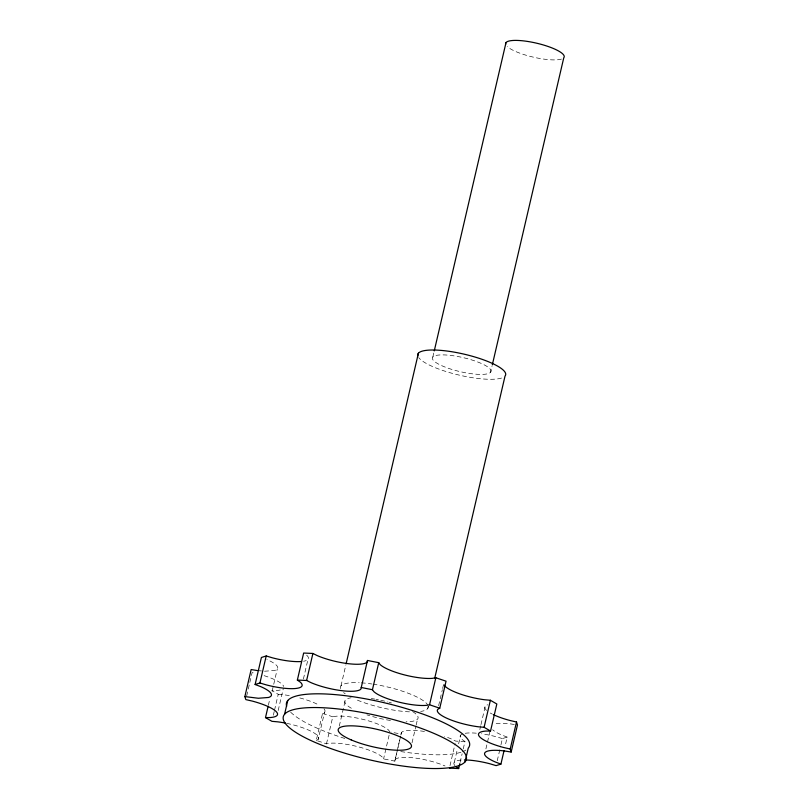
<?xml version="1.0" encoding="UTF-8"?>
<svg xmlns="http://www.w3.org/2000/svg" width="809" height="809" viewBox="0 0 809 809"><rect width="100%" height="100%" fill="white"/><g stroke="black" fill="none" stroke-linecap="round" stroke-linejoin="round"><path stroke-width="0.61" stroke-dasharray="4.04 3.03" d="M323.994 708.815A31.389 7.483 13.1 0 1 324.54 712.254L322.558 713.376L316.268 740.407L326.482 743.845L329.991 743.238A31.389 7.483 13.1 0 1 382.202 757.012L383.587 758.903L394.832 761.127L400.566 736.22M424.462 731.467A31.389 7.483 13.1 0 0 401.426 732.539L401.122 734.107L391 732.105M246.674 695.912L249.536 683.635M249.819 682.402L252.105 672.572L255.361 673.321M268.355 705.306L269.781 699.158M272.127 691.159L277.275 669.053M273.361 715.176L274.221 711.495M274.504 710.262L278.225 694.294L271.784 690.562L276.597 690.522A31.389 7.483 13.1 0 0 280.915 689.774M278.195 710.504L283.342 688.398M303.395 679.054L307.966 659.396M316.268 740.407L318.25 739.284L324.54 712.254M326.482 743.845L332.762 716.814L336.281 716.208A31.389 7.483 13.1 0 1 388.492 729.981L389.877 731.882L383.587 758.903M340.993 685.86L345.847 664.988M339.274 726.138L345.342 700.068M432.835 357.032L433.978 352.117M400.849 734.997L401.426 732.539M394.832 761.127L400.546 736.554M490.588 372.271A30.075 7.17 13.1 0 0 451.766 355.555A30.075 7.17 13.1 0 0 442.786 366.133A30.075 7.17 13.1 0 0 490.588 372.271L492.014 366.123M412.024 742.814L415.887 726.219M416.16 725.036L417.535 719.11M427.617 708.714L428.194 706.257M438.64 705.65L442.361 689.683M442.644 688.459L443.504 684.768M449.986 765.678L455.133 743.572M454.355 762.189L457.216 749.913M458.642 743.764L460.645 735.169M460.109 762.412L462.111 753.806M463.254 748.891L464.963 741.519L461.979 739.416A31.389 7.483 13.1 0 1 479.161 733.47M479.838 729.516L480.698 725.825M480.981 724.601L485.269 706.166M485.906 748.861L489.9 731.66M497.252 760.713L500.69 745.969M500.973 744.745L502.399 738.597L507.203 737.09L505.2 745.696M464.963 741.519L455.71 741.115L451.321 738.941A31.389 7.483 13.1 0 0 444.596 736.392M257.525 670.59L264.624 671.227L274.848 670.428A31.389 7.483 13.1 0 0 266.889 659.557M278.225 694.294L284.01 694.81A31.389 7.483 13.1 0 1 290.694 695.871M514.271 724.5L511.086 723.974A31.389 7.483 13.1 0 0 493.763 724.136M502.399 738.597L496.19 736.746A31.389 7.483 13.1 0 0 481.476 733.773M322.558 713.376L332.762 716.814M507.203 737.09L501.722 735.007A31.389 7.483 13.1 0 1 492.661 729.769M286.669 723.347A31.389 7.483 13.1 0 1 318.25 739.284M299.805 697.934A31.389 7.483 13.1 0 1 319.535 705.418M395.136 759.56A31.389 7.483 13.1 0 1 445.031 765.971M264.128 675.667A31.389 7.483 13.1 0 1 283.716 686.477M454.891 765.638A31.389 7.483 13.1 0 1 464.477 759.954M465.883 750.095A93.986 22.419 13.1 0 1 462.384 751.763M460.988 752.239A93.986 22.419 13.1 0 1 399.444 751.349M344.796 738.465A93.986 22.419 13.1 0 1 288.823 710.12M412.6 711.556A37.598 8.97 13.1 0 1 406.138 721.79M390.444 720.465A37.598 8.97 13.1 0 1 366.922 714.853M351.339 708.249A37.598 8.97 13.1 0 1 351.106 697.783M371.28 698.531A37.598 8.97 13.1 0 1 374.8 699.097M375.983 699.3A37.598 8.97 13.1 0 1 378.359 699.755M380.746 700.24A37.598 8.97 13.1 0 1 387.926 701.959M389.089 702.273A37.598 8.97 13.1 0 1 391.425 702.93M492.236 714.064A31.389 7.483 13.1 0 1 490.264 713.002M486.603 710.423A31.389 7.483 13.1 0 1 487.696 704.791M428.153 705.954A45.112 10.76 13.1 0 1 420.71 711.445M409.435 711.839A45.112 10.76 13.1 0 1 355.909 699.502M345.21 693.788A45.112 10.76 13.1 0 1 343.592 692.565M340.447 688.621A45.112 10.76 13.1 0 1 359.176 682.725M361.31 682.847A45.112 10.76 13.1 0 1 371.806 683.969M373.04 684.151A45.112 10.76 13.1 0 1 427.819 705.165M501.54 378.056A45.112 10.76 13.1 0 1 456.782 374.537A45.112 10.76 13.1 0 1 418.718 357.598M306.631 655.148A31.389 7.483 13.1 0 1 303.597 661.236M561.446 59.087A30.075 7.17 13.1 0 1 533.525 57.196A30.075 7.17 13.1 0 1 507.294 46.609"/><path stroke-width="1.21" d="M367.488 660.468L360.895 689.056A31.389 7.483 13.1 0 1 311 682.644L306.611 680.48L297.358 680.066L303.648 653.045L312.901 653.46L317.29 655.624A31.389 7.483 13.1 0 0 367.185 662.035L367.488 660.468L378.733 662.682L380.119 664.583A31.389 7.483 13.1 0 0 432.33 678.357L435.839 677.75L446.052 681.188L439.762 708.219L437.78 709.341A31.389 7.483 13.1 0 0 478.311 726.785L484.095 727.301L490.537 731.033L496.827 704.002L490.385 700.27L484.601 699.755A31.389 7.483 13.1 0 1 444.04 684.97M268.062 706.53L265.494 717.593L270.307 717.543A31.389 7.483 13.1 0 0 252.327 701.1L245.815 699.603L244.864 696.579L251.154 669.549L257.525 670.59M244.864 696.579L258.334 698.258L268.558 697.459A31.389 7.483 13.1 0 0 260.599 686.578L255.118 684.505L261.408 657.474L266.212 655.968L272.411 657.818A31.389 7.483 13.1 0 0 301.221 661.519M255.118 684.505L259.922 682.988L266.212 655.968M284.576 714.236L287.771 700.503M306.611 680.48L312.901 653.46M346.131 663.764L418.395 353.22M434.261 350.894L506.019 42.533M439.762 708.219L429.559 704.781L426.04 705.387A31.389 7.483 13.1 0 1 373.829 691.614L372.443 689.713L378.733 662.682M492.307 364.899L563.772 57.773A30.075 7.17 13.1 0 0 536.266 43.11A30.075 7.17 13.1 0 0 505.665 44.374M434.767 678.023L505.028 376.074A45.112 10.76 13.1 0 0 463.769 354.079A45.112 10.76 13.1 0 0 417.859 355.98M429.559 704.781L435.839 677.75M449.42 768.135L458.673 768.55L459.815 763.635M465.064 761.845A93.986 22.419 13.1 0 0 343.734 709.614A93.986 22.419 13.1 0 0 315.672 742.652A93.986 22.419 13.1 0 0 465.064 761.845L468.259 748.113A93.986 22.419 13.1 0 0 382.303 702.293A93.986 22.419 13.1 0 0 286.659 706.257M484.095 727.301L490.385 700.27M464.477 759.954A31.389 7.483 13.1 0 1 489.91 763.777L496.109 765.627L500.913 764.121L504.058 750.6M500.913 764.121L495.432 762.038A31.389 7.483 13.1 0 1 504.796 751.005L511.167 752.046L510.216 749.023L516.506 721.992L509.994 720.495A31.389 7.483 13.1 0 1 493.318 714.6M511.167 752.046L517.457 725.016L516.506 721.992M490.537 731.033L485.724 731.073A31.389 7.483 13.1 0 0 503.704 747.516L510.216 749.023M361.198 687.488L372.443 689.713M259.922 682.988L266.131 684.849A31.389 7.483 13.1 0 0 300.341 682.179L297.358 680.066M265.494 717.593L271.935 721.325L277.72 721.84A31.389 7.483 13.1 0 1 285.537 723.115M455.689 766.447L458.673 768.55M351.157 739.881A37.598 8.97 13.1 0 0 410.921 747.556A37.598 8.97 13.1 0 0 362.381 726.664A37.598 8.97 13.1 0 0 351.157 739.881"/></g></svg>
